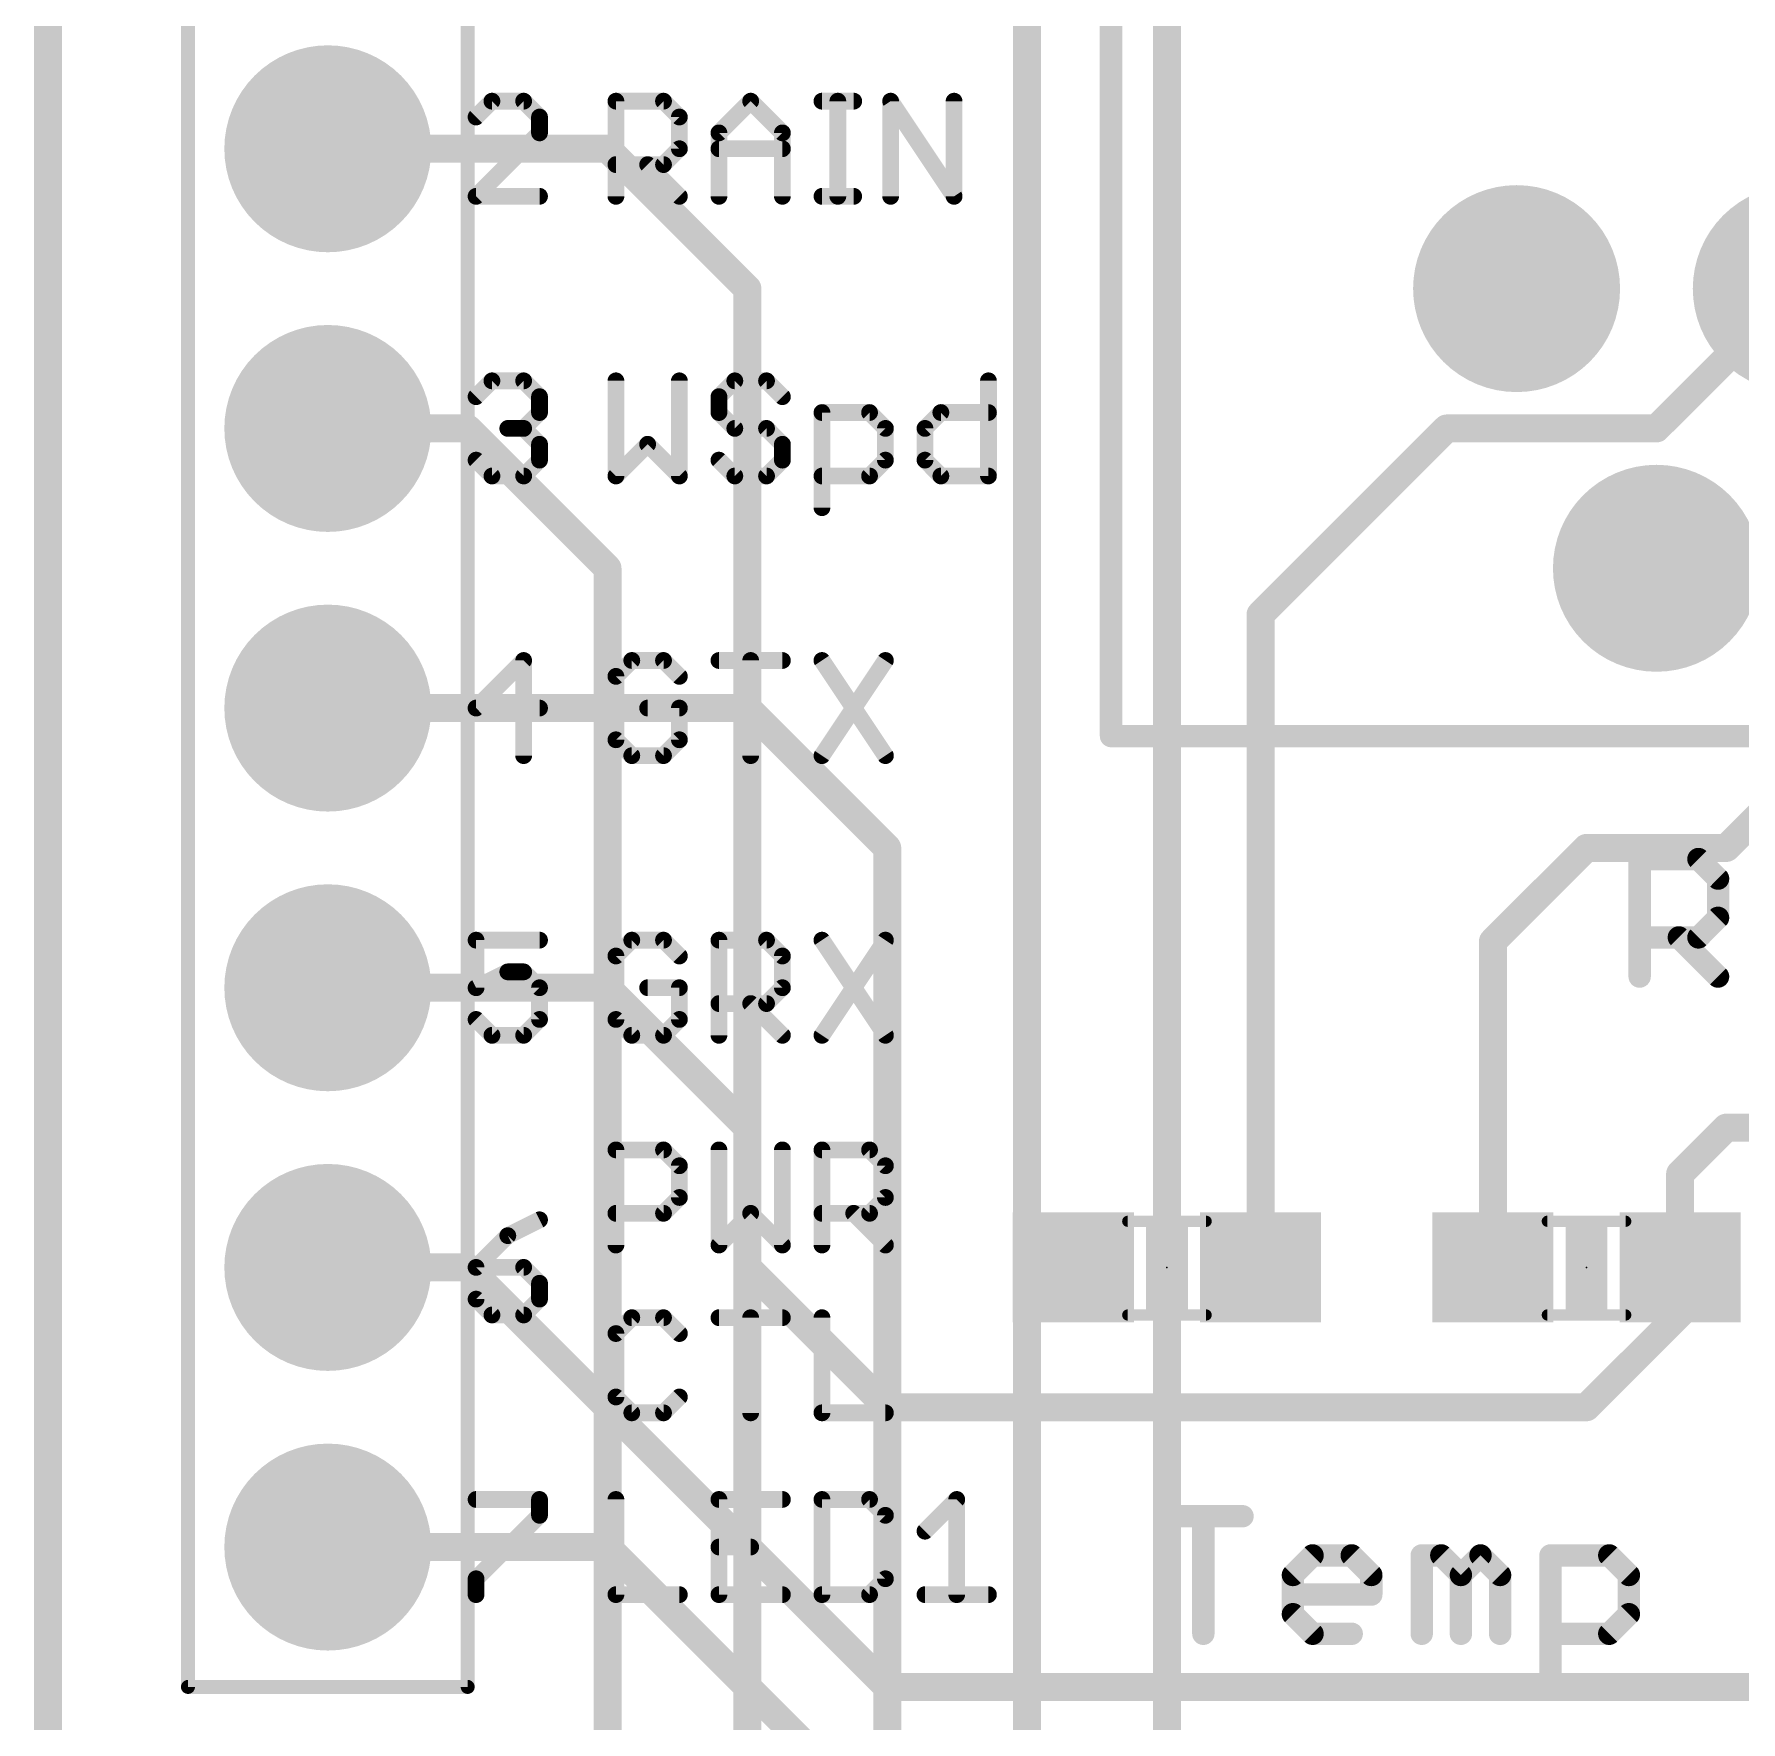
# Model space of a CAD drawing. Extents: x -29 to 78, y -28 to 63.
# Drawn here: x -0.13 to 15.37, y 35.24 to 50.57 of the extents above; entities that cross this region are included whole.
import ezdxf

# ---------------------------------------------------------------- set-up
doc = ezdxf.new("R2010")
doc.units = 0
for name, color, linetype in [('1', 12, 'CONTINUOUS'), ('16', 132, 'CONTINUOUS'), ('17', 110, 'CONTINUOUS'), ('20', 53, 'CONTINUOUS'), ('21', 41, 'CONTINUOUS'), ('23', 53, 'CONTINUOUS'), ('51', 53, 'CONTINUOUS')]:
    doc.layers.add(name, color=color, linetype=linetype)

# ---------------------------------------------------------------- blocks, each defined once
blk = doc.blocks.new('ROUNDP')
at = {"const_width": 0.5}
blk.add_lwpolyline([(0, -0.25, 1), (0, 0.25, 1), (0, -0.25)], format="xyb", dxfattribs=at)
blk = doc.blocks.new('RECT')
blk.add_solid([(-0.5, -0.5), (0.5, -0.5), (-0.5, 0.5), (0.5, 0.5)])

msp = doc.modelspace()

# ---------------------------------------------------------------- linework, layer by layer
at = {"layer": '1', "const_width": 0.254}
for points in [[(0, 0), (0, 59.69)], [(2.54, 49.53), (5.08, 49.53)], [(5.08, 49.53), (6.35, 48.26)], [(6.35, 48.26), (6.35, 39.37)], [(15.875, 48.26), (14.605, 46.99)], [(2.54, 46.99), (3.81, 46.99)], [(3.81, 46.99), (5.08, 45.72)], [(11.01, 45.3), (12.7, 46.99)], [(14.605, 46.99), (12.7, 46.99)], [(5.08, 45.72), (5.08, 38.1)], [(11.01, 39.37), (11.01, 45.3)], [(17.145, 45.085), (15.24, 43.18)], [(13.12, 42.33), (13.97, 43.18)], [(15.24, 43.18), (13.97, 43.18)], [(13.12, 39.37), (13.12, 42.33)], [(14.82, 40.22), (15.24, 40.64)], [(18.542, 40.64), (15.24, 40.64)], [(14.82, 39.37), (14.82, 40.22)], [(6.35, 39.37), (7.62, 38.1)], [(14.82, 39.37), (14.82, 38.95)], [(14.82, 38.95), (13.97, 38.1)], [(5.08, 38.1), (7.62, 35.56)], [(13.97, 38.1), (7.62, 38.1)], [(5.08, 36.83), (2.54, 36.83)], [(5.08, 36.83), (7.62, 34.29)], [(7.62, 35.56), (32.385, 35.56)]]:
    msp.add_lwpolyline(points, dxfattribs=at)
at = {"layer": '1', "const_width": 0.127}
for points in [[(2.54, 49.5935, 1), (2.54, 49.4665)], [(5.1249, 49.5749, 1), (5.0351, 49.4851)], [(5.08, 49.4665, 1), (5.08, 49.5935)], [(6.4135, 48.26, 1), (6.2865, 48.26)], [(6.3051, 48.2151, 1), (6.3949, 48.3049)], [(2.54, 47.0535, 1), (2.54, 46.9265)], [(3.8549, 47.0349, 1), (3.7651, 46.9451)], [(3.81, 46.9265, 1), (3.81, 47.0535)], [(12.7, 47.0535, 1), (12.7, 46.9265)], [(12.7449, 46.9451, 1), (12.6551, 47.0349)], [(14.605, 46.9265, 1), (14.605, 47.0535)], [(14.5601, 47.0349, 1), (14.6499, 46.9451)], [(5.1435, 45.72, 1), (5.0165, 45.72)], [(5.0351, 45.6751, 1), (5.1249, 45.7649)], [(11.0735, 45.3, 1), (10.9465, 45.3)], [(10.9651, 45.3449, 1), (11.0549, 45.2551)], [(13.97, 43.2435, 1), (13.97, 43.1165)], [(14.0149, 43.1351, 1), (13.9251, 43.2249)], [(15.1951, 43.2249, 1), (15.2849, 43.1351)], [(15.24, 43.1165, 1), (15.24, 43.2435)], [(13.1835, 42.33, 1), (13.0565, 42.33)], [(13.0751, 42.3749, 1), (13.1649, 42.2851)], [(15.24, 40.7035, 1), (15.24, 40.5765)], [(15.2849, 40.5951, 1), (15.1951, 40.6849)], [(14.8835, 40.22, 1), (14.7565, 40.22)], [(14.7751, 40.2649, 1), (14.8649, 40.1751)], [(6.3949, 39.4149, 1), (6.3051, 39.3251)], [(6.2865, 39.37, 1), (6.4135, 39.37)], [(10.9465, 39.37, 1), (11.0735, 39.37)], [(13.0565, 39.37, 1), (13.1835, 39.37)], [(14.8835, 39.37, 1), (14.7565, 39.37)], [(14.7565, 39.37, 1), (14.8835, 39.37)], [(14.8649, 38.9051, 1), (14.7751, 38.9949)], [(14.7565, 38.95, 1), (14.8835, 38.95)], [(5.1249, 38.1449, 1), (5.0351, 38.0551)], [(5.0165, 38.1, 1), (5.1435, 38.1)], [(7.62, 38.1635, 1), (7.62, 38.0365)], [(7.5751, 38.0551, 1), (7.6649, 38.1449)], [(13.9251, 38.1449, 1), (14.0149, 38.0551)], [(13.97, 38.0365, 1), (13.97, 38.1635)], [(2.54, 36.8935, 1), (2.54, 36.7665)], [(5.1249, 36.8749, 1), (5.0351, 36.7851)], [(5.08, 36.7665, 1), (5.08, 36.8935)], [(7.62, 35.6235, 1), (7.62, 35.4965)], [(7.5751, 35.5151, 1), (7.6649, 35.6049)]]:
    msp.add_lwpolyline(points, format="xyb", dxfattribs=at)
at = {"layer": '16', "const_width": 0.254}
for points in [[(0, 0), (0, 59.69)], [(10.16, 52.07), (10.16, 6.35)], [(8.89, 50.8), (8.89, 8.89)], [(2.54, 44.45), (6.35, 44.45)], [(6.35, 44.45), (7.62, 43.18)], [(7.62, 43.18), (7.62, 12.7)], [(2.54, 41.91), (5.08, 41.91)], [(5.08, 41.91), (6.35, 40.64)], [(6.35, 40.64), (6.35, 13.97)], [(2.54, 39.37), (3.81, 39.37)], [(3.81, 39.37), (5.08, 38.1)], [(5.08, 38.1), (5.08, 6.35)]]:
    msp.add_lwpolyline(points, dxfattribs=at)
at = {"layer": '16', "const_width": 0.127}
for points in [[(2.54, 44.5135, 1), (2.54, 44.3865)], [(6.3949, 44.4949, 1), (6.3051, 44.4051)], [(6.35, 44.3865, 1), (6.35, 44.5135)], [(7.6835, 43.18, 1), (7.5565, 43.18)], [(7.5751, 43.1351, 1), (7.6649, 43.2249)], [(2.54, 41.9735, 1), (2.54, 41.8465)], [(5.1249, 41.9549, 1), (5.0351, 41.8651)], [(5.08, 41.8465, 1), (5.08, 41.9735)], [(6.4135, 40.64, 1), (6.2865, 40.64)], [(6.3051, 40.5951, 1), (6.3949, 40.6849)], [(2.54, 39.4335, 1), (2.54, 39.3065)], [(3.8549, 39.4149, 1), (3.7651, 39.3251)], [(3.81, 39.3065, 1), (3.81, 39.4335)], [(5.1435, 38.1, 1), (5.0165, 38.1)], [(5.0351, 38.0551, 1), (5.1249, 38.1449)]]:
    msp.add_lwpolyline(points, format="xyb", dxfattribs=at)
at = {"layer": '20', "const_width": 0.2032}
msp.add_lwpolyline([(0, 57.15), (0, 2.54)], dxfattribs=at)
at = {"layer": '21'}
for points, const_width in [([(9.652, 59.817), (9.652, 44.196)], 0.2032), ([(4.0303, 49.9625), (3.8862, 49.8185)], 0.1524), ([(4.3184, 49.9625), (4.0303, 49.9625)], 0.1524), ([(4.4624, 49.8185), (4.3184, 49.9625)], 0.1524), ([(5.1562, 49.0982), (5.1562, 49.9625)], 0.1524), ([(5.1562, 49.9625), (5.5884, 49.9625)], 0.1524), ([(5.5884, 49.9625), (5.7324, 49.8185)], 0.1524), ([(6.0917, 49.6744), (6.3798, 49.9625)], 0.1524), ([(6.3798, 49.9625), (6.6679, 49.6744)], 0.1524), ([(7.0272, 49.9625), (7.3154, 49.9625)], 0.1524), ([(7.1713, 49.0982), (7.1713, 49.9625)], 0.1524), ([(7.6509, 49.0982), (7.6509, 49.9625)], 0.1524), ([(7.6509, 49.9625), (8.2271, 49.0982)], 0.1524), ([(8.2271, 49.0982), (8.2271, 49.9625)], 0.1524), ([(4.4624, 49.6744), (4.4624, 49.8185)], 0.1524), ([(5.7324, 49.8185), (5.7324, 49.5304)], 0.1524), ([(3.8862, 49.0982), (4.4624, 49.6744)], 0.1524), ([(5.7324, 49.5304), (5.5884, 49.3863)], 0.1524), ([(6.0917, 49.0982), (6.0917, 49.6744)], 0.1524), ([(6.0917, 49.5304), (6.6679, 49.5304)], 0.1524), ([(6.6679, 49.6744), (6.6679, 49.0982)], 0.1524), ([(5.5884, 49.3863), (5.1562, 49.3863)], 0.1524), ([(5.4443, 49.3863), (5.7324, 49.0982)], 0.1524), ([(4.4624, 49.0982), (3.8862, 49.0982)], 0.1524), ([(7.0272, 49.0982), (7.3154, 49.0982)], 0.1524), ([(3.8862, 47.2785), (4.0303, 47.4225)], 0.1524), ([(4.0303, 47.4225), (4.3184, 47.4225)], 0.1524), ([(4.3184, 47.4225), (4.4624, 47.2785)], 0.1524), ([(5.1562, 47.4225), (5.1562, 46.5582)], 0.1524), ([(5.7324, 46.5582), (5.7324, 47.4225)], 0.1524), ([(6.2358, 47.4225), (6.0917, 47.2785)], 0.1524), ([(6.5239, 47.4225), (6.2358, 47.4225)], 0.1524), ([(6.6679, 47.2785), (6.5239, 47.4225)], 0.1524), ([(8.539, 47.4225), (8.539, 46.5582)], 0.1524), ([(4.4624, 47.2785), (4.4624, 47.1344)], 0.1524), ([(6.0917, 47.2785), (6.0917, 47.1344)], 0.1524), ([(4.4624, 47.1344), (4.3184, 46.9904)], 0.1524), ([(6.0917, 47.1344), (6.2358, 46.9904)], 0.1524), ([(7.0272, 46.2701), (7.0272, 47.1344)], 0.1524), ([(7.0272, 47.1344), (7.4594, 47.1344)], 0.1524), ([(7.4594, 47.1344), (7.6035, 46.9904)], 0.1524), ([(7.9628, 46.9904), (8.1068, 47.1344)], 0.1524), ([(8.1068, 47.1344), (8.539, 47.1344)], 0.1524), ([(4.3184, 46.9904), (4.1743, 46.9904)], 0.1524), ([(4.3184, 46.9904), (4.4624, 46.8463)], 0.1524), ([(6.2358, 46.9904), (6.5239, 46.9904)], 0.1524), ([(6.5239, 46.9904), (6.6679, 46.8463)], 0.1524), ([(7.6035, 46.9904), (7.6035, 46.7023)], 0.1524), ([(7.9628, 46.7023), (7.9628, 46.9904)], 0.1524), ([(4.4624, 46.8463), (4.4624, 46.7023)], 0.1524), ([(5.1562, 46.5582), (5.4443, 46.8463)], 0.1524), ([(5.4443, 46.8463), (5.7324, 46.5582)], 0.1524), ([(6.6679, 46.8463), (6.6679, 46.7023)], 0.1524), ([(4.0303, 46.5582), (3.8862, 46.7023)], 0.1524), ([(4.4624, 46.7023), (4.3184, 46.5582)], 0.1524), ([(6.2358, 46.5582), (6.0917, 46.7023)], 0.1524), ([(6.6679, 46.7023), (6.5239, 46.5582)], 0.1524), ([(7.6035, 46.7023), (7.4594, 46.5582)], 0.1524), ([(8.1068, 46.5582), (7.9628, 46.7023)], 0.1524), ([(4.3184, 46.5582), (4.0303, 46.5582)], 0.1524), ([(6.5239, 46.5582), (6.2358, 46.5582)], 0.1524), ([(7.4594, 46.5582), (7.0272, 46.5582)], 0.1524), ([(8.539, 46.5582), (8.1068, 46.5582)], 0.1524), ([(4.3184, 44.8825), (3.8862, 44.4504)], 0.1524), ([(4.3184, 44.0182), (4.3184, 44.8825)], 0.1524), ([(5.3003, 44.8825), (5.1562, 44.7385)], 0.1524), ([(5.5884, 44.8825), (5.3003, 44.8825)], 0.1524), ([(5.7324, 44.7385), (5.5884, 44.8825)], 0.1524), ([(6.0917, 44.8825), (6.6679, 44.8825)], 0.1524), ([(6.3798, 44.0182), (6.3798, 44.8825)], 0.1524), ([(7.0272, 44.8825), (7.6035, 44.0182)], 0.1524), ([(7.6035, 44.8825), (7.0272, 44.0182)], 0.1524), ([(5.1562, 44.7385), (5.1562, 44.1623)], 0.1524), ([(3.8862, 44.4504), (4.4624, 44.4504)], 0.1524), ([(5.7324, 44.4504), (5.4443, 44.4504)], 0.1524), ([(5.7324, 44.1623), (5.7324, 44.4504)], 0.1524), ([(5.1562, 44.1623), (5.3003, 44.0182)], 0.1524), ([(5.5884, 44.0182), (5.7324, 44.1623)], 0.1524), ([(9.652, 44.196), (23.368, 44.196)], 0.2032), ([(5.3003, 44.0182), (5.5884, 44.0182)], 0.1524), ([(14.4526, 42.0116), (14.4526, 43.0793)], 0.2032), ([(14.4526, 43.0793), (14.9865, 43.0793)], 0.2032), ([(14.9865, 43.0793), (15.1644, 42.9014)], 0.2032), ([(15.1644, 42.9014), (15.1644, 42.5455)], 0.2032), ([(15.1644, 42.5455), (14.9865, 42.3675)], 0.2032), ([(14.9865, 42.3675), (14.4526, 42.3675)], 0.2032), ([(14.8085, 42.3675), (15.1644, 42.0116)], 0.2032), ([(4.4624, 42.3425), (3.8862, 42.3425)], 0.1524), ([(3.8862, 42.3425), (3.8862, 41.9104)], 0.1524), ([(5.3003, 42.3425), (5.1562, 42.1985)], 0.1524), ([(5.5884, 42.3425), (5.3003, 42.3425)], 0.1524), ([(5.7324, 42.1985), (5.5884, 42.3425)], 0.1524), ([(6.0917, 41.4782), (6.0917, 42.3425)], 0.1524), ([(6.0917, 42.3425), (6.5239, 42.3425)], 0.1524), ([(6.5239, 42.3425), (6.6679, 42.1985)], 0.1524), ([(7.0272, 42.3425), (7.6035, 41.4782)], 0.1524), ([(7.6035, 42.3425), (7.0272, 41.4782)], 0.1524), ([(5.1562, 42.1985), (5.1562, 41.6223)], 0.1524), ([(6.6679, 42.1985), (6.6679, 41.9104)], 0.1524), ([(3.8862, 41.9104), (4.1743, 42.0544)], 0.1524), ([(4.1743, 42.0544), (4.3184, 42.0544)], 0.1524), ([(4.3184, 42.0544), (4.4624, 41.9104)], 0.1524), ([(4.4624, 41.9104), (4.4624, 41.6223)], 0.1524), ([(5.7324, 41.9104), (5.4443, 41.9104)], 0.1524), ([(5.7324, 41.6223), (5.7324, 41.9104)], 0.1524), ([(6.6679, 41.9104), (6.5239, 41.7663)], 0.1524), ([(4.0303, 41.4782), (3.8862, 41.6223)], 0.1524), ([(4.4624, 41.6223), (4.3184, 41.4782)], 0.1524), ([(5.1562, 41.6223), (5.3003, 41.4782)], 0.1524), ([(5.5884, 41.4782), (5.7324, 41.6223)], 0.1524), ([(6.5239, 41.7663), (6.0917, 41.7663)], 0.1524), ([(6.3798, 41.7663), (6.6679, 41.4782)], 0.1524), ([(4.3184, 41.4782), (4.0303, 41.4782)], 0.1524), ([(5.3003, 41.4782), (5.5884, 41.4782)], 0.1524), ([(5.1562, 39.5732), (5.1562, 40.4375)], 0.1524), ([(5.1562, 40.4375), (5.5884, 40.4375)], 0.1524), ([(5.5884, 40.4375), (5.7324, 40.2935)], 0.1524), ([(6.0917, 40.4375), (6.0917, 39.5732)], 0.1524), ([(6.6679, 39.5732), (6.6679, 40.4375)], 0.1524), ([(7.0272, 39.5732), (7.0272, 40.4375)], 0.1524), ([(7.0272, 40.4375), (7.4594, 40.4375)], 0.1524), ([(7.4594, 40.4375), (7.6035, 40.2935)], 0.1524), ([(5.7324, 40.2935), (5.7324, 40.0054)], 0.1524), ([(7.6035, 40.2935), (7.6035, 40.0054)], 0.1524), ([(5.7324, 40.0054), (5.5884, 39.8613)], 0.1524), ([(7.6035, 40.0054), (7.4594, 39.8613)], 0.1524), ([(4.4624, 39.8025), (4.1743, 39.6585)], 0.1524), ([(5.5884, 39.8613), (5.1562, 39.8613)], 0.1524), ([(6.0917, 39.5732), (6.3798, 39.8613)], 0.1524), ([(6.3798, 39.8613), (6.6679, 39.5732)], 0.1524), ([(7.4594, 39.8613), (7.0272, 39.8613)], 0.1524), ([(7.3154, 39.8613), (7.6035, 39.5732)], 0.1524), ([(4.1743, 39.6585), (3.8862, 39.3704)], 0.1524), ([(3.8862, 39.3704), (3.8862, 39.0823)], 0.1524), ([(4.3184, 39.3704), (3.8862, 39.3704)], 0.1524), ([(4.4624, 39.2263), (4.3184, 39.3704)], 0.1524), ([(4.4624, 39.0823), (4.4624, 39.2263)], 0.1524), ([(3.8862, 39.0823), (4.0303, 38.9382)], 0.1524), ([(4.3184, 38.9382), (4.4624, 39.0823)], 0.1524), ([(4.0303, 38.9382), (4.3184, 38.9382)], 0.1524), ([(5.3003, 38.9135), (5.1562, 38.7695)], 0.1524), ([(5.5884, 38.9135), (5.3003, 38.9135)], 0.1524), ([(5.7324, 38.7695), (5.5884, 38.9135)], 0.1524), ([(6.0917, 38.9135), (6.6679, 38.9135)], 0.1524), ([(6.3798, 38.0492), (6.3798, 38.9135)], 0.1524), ([(7.0272, 38.9135), (7.0272, 38.0492)], 0.1524), ([(5.1562, 38.7695), (5.1562, 38.1933)], 0.1524), ([(5.1562, 38.1933), (5.3003, 38.0492)], 0.1524), ([(5.5884, 38.0492), (5.7324, 38.1933)], 0.1524), ([(5.3003, 38.0492), (5.5884, 38.0492)], 0.1524), ([(7.0272, 38.0492), (7.6035, 38.0492)], 0.1524), ([(3.8862, 37.2625), (4.4624, 37.2625)], 0.1524), ([(4.4624, 37.2625), (4.4624, 37.1185)], 0.1524), ([(5.1562, 37.2625), (5.1562, 36.3982)], 0.1524), ([(6.6679, 37.2625), (6.0917, 37.2625)], 0.1524), ([(6.0917, 37.2625), (6.0917, 36.3982)], 0.1524), ([(7.0272, 37.2625), (7.0272, 36.3982)], 0.1524), ([(7.4594, 37.2625), (7.0272, 37.2625)], 0.1524), ([(7.6035, 37.1185), (7.4594, 37.2625)], 0.1524), ([(7.9628, 36.9744), (8.2509, 37.2625)], 0.1524), ([(8.2509, 37.2625), (8.2509, 36.3982)], 0.1524), ([(10.1346, 37.1103), (10.8464, 37.1103)], 0.2032), ([(10.4905, 36.0426), (10.4905, 37.1103)], 0.2032), ([(4.4624, 37.1185), (3.8862, 36.5423)], 0.1524), ([(7.6035, 36.5423), (7.6035, 37.1185)], 0.1524), ([(6.0917, 36.8304), (6.3798, 36.8304)], 0.1524), ([(11.304, 36.5765), (11.4819, 36.7544)], 0.2032), ([(11.4819, 36.7544), (11.8379, 36.7544)], 0.2032), ([(11.8379, 36.7544), (12.0158, 36.5765)], 0.2032), ([(12.4734, 36.0426), (12.4734, 36.7544)], 0.2032), ([(12.4734, 36.7544), (12.6513, 36.7544)], 0.2032), ([(12.6513, 36.7544), (12.8293, 36.5765)], 0.2032), ([(12.8293, 36.5765), (13.0073, 36.7544)], 0.2032), ([(13.0073, 36.7544), (13.1852, 36.5765)], 0.2032), ([(13.6428, 35.6867), (13.6428, 36.7544)], 0.2032), ([(13.6428, 36.7544), (14.1766, 36.7544)], 0.2032), ([(14.1766, 36.7544), (14.3546, 36.5765)], 0.2032), ([(3.8862, 36.5423), (3.8862, 36.3982)], 0.1524), ([(7.4594, 36.3982), (7.6035, 36.5423)], 0.1524), ([(11.304, 36.2206), (11.304, 36.5765)], 0.2032), ([(12.0158, 36.5765), (12.0158, 36.3985)], 0.2032), ([(12.8293, 36.5765), (12.8293, 36.0426)], 0.2032), ([(13.1852, 36.5765), (13.1852, 36.0426)], 0.2032), ([(14.3546, 36.5765), (14.3546, 36.2206)], 0.2032), ([(5.1562, 36.3982), (5.7324, 36.3982)], 0.1524), ([(6.0917, 36.3982), (6.6679, 36.3982)], 0.1524), ([(7.0272, 36.3982), (7.4594, 36.3982)], 0.1524), ([(7.9628, 36.3982), (8.539, 36.3982)], 0.1524), ([(12.0158, 36.3985), (11.304, 36.3985)], 0.2032), ([(11.4819, 36.0426), (11.304, 36.2206)], 0.2032), ([(14.3546, 36.2206), (14.1766, 36.0426)], 0.2032), ([(11.8379, 36.0426), (11.4819, 36.0426)], 0.2032), ([(14.1766, 36.0426), (13.6428, 36.0426)], 0.2032)]:
    msp.add_lwpolyline(points, dxfattribs=dict(at, const_width=const_width))
for points, const_width in [([(4.0303, 50.0006, 1), (4.0303, 49.9244)], 0.0762), ([(4.0572, 49.9356, 1), (4.0033, 49.9895)], 0.0762), ([(4.3453, 49.9895, 1), (4.2914, 49.9356)], 0.0762), ([(4.3184, 49.9244, 1), (4.3184, 50.0006)], 0.0762), ([(5.1943, 49.9625, 1), (5.1181, 49.9625)], 0.0762), ([(5.1562, 50.0006, 1), (5.1562, 49.9244)], 0.0762), ([(5.6153, 49.9895, 1), (5.5614, 49.9356)], 0.0762), ([(5.5884, 49.9244, 1), (5.5884, 50.0006)], 0.0762), ([(6.4068, 49.9895, 1), (6.3529, 49.9356)], 0.0762), ([(6.4068, 49.9356, 1), (6.3529, 49.9895)], 0.0762), ([(7.0272, 50.0006, 1), (7.0272, 49.9244)], 0.0762), ([(7.2094, 49.9625, 1), (7.1332, 49.9625)], 0.0762), ([(7.3154, 49.9244, 1), (7.3154, 50.0006)], 0.0762), ([(7.6826, 49.9837, 1), (7.6192, 49.9414)], 0.0762), ([(7.689, 49.9625, 1), (7.6128, 49.9625)], 0.0762), ([(8.2652, 49.9625, 1), (8.189, 49.9625)], 0.0762), ([(3.8593, 49.8454, 1), (3.9131, 49.7915)], 0.0762), ([(4.5005, 49.8185, 1), (4.4243, 49.8185)], 0.0762), ([(4.4355, 49.7915, 1), (4.4894, 49.8454)], 0.0762), ([(5.7705, 49.8185, 1), (5.6943, 49.8185)], 0.0762), ([(5.7055, 49.7915, 1), (5.7594, 49.8454)], 0.0762), ([(4.4243, 49.6744, 1), (4.5005, 49.6744)], 0.0762), ([(4.4894, 49.6475, 1), (4.4355, 49.7014)], 0.0762), ([(5.7594, 49.5034, 1), (5.7055, 49.5573)], 0.0762), ([(6.1298, 49.6744, 1), (6.0536, 49.6744)], 0.0762), ([(6.0648, 49.7014, 1), (6.1187, 49.6475)], 0.0762), ([(6.0917, 49.5685, 1), (6.0917, 49.4923)], 0.0762), ([(6.706, 49.6744, 1), (6.6298, 49.6744)], 0.0762), ([(6.641, 49.6475, 1), (6.6949, 49.7014)], 0.0762), ([(6.6679, 49.4923, 1), (6.6679, 49.5685)], 0.0762), ([(5.1562, 49.4244, 1), (5.1562, 49.3482)], 0.0762), ([(5.4713, 49.4133, 1), (5.4174, 49.3594)], 0.0762), ([(5.5614, 49.4133, 1), (5.6153, 49.3594)], 0.0762), ([(5.5884, 49.3482, 1), (5.5884, 49.4244)], 0.0762), ([(5.6943, 49.5304, 1), (5.7705, 49.5304)], 0.0762), ([(3.8862, 49.1363, 1), (3.8862, 49.0601)], 0.0762), ([(3.8593, 49.1251, 1), (3.9131, 49.0713)], 0.0762), ([(4.4624, 49.0601, 1), (4.4624, 49.1363)], 0.0762), ([(5.1181, 49.0982, 1), (5.1943, 49.0982)], 0.0762), ([(5.7055, 49.0713, 1), (5.7594, 49.1251)], 0.0762), ([(6.0536, 49.0982, 1), (6.1298, 49.0982)], 0.0762), ([(6.6298, 49.0982, 1), (6.706, 49.0982)], 0.0762), ([(7.0272, 49.1363, 1), (7.0272, 49.0601)], 0.0762), ([(7.1332, 49.0982, 1), (7.2094, 49.0982)], 0.0762), ([(7.3154, 49.0601, 1), (7.3154, 49.1363)], 0.0762), ([(7.6128, 49.0982, 1), (7.689, 49.0982)], 0.0762), ([(8.189, 49.0982, 1), (8.2652, 49.0982)], 0.0762), ([(8.1954, 49.0771, 1), (8.2588, 49.1193)], 0.0762), ([(4.0303, 47.4606, 1), (4.0303, 47.3844)], 0.0762), ([(4.0572, 47.3956, 1), (4.0033, 47.4495)], 0.0762), ([(4.3453, 47.4495, 1), (4.2914, 47.3956)], 0.0762), ([(4.3184, 47.3844, 1), (4.3184, 47.4606)], 0.0762), ([(5.1943, 47.4225, 1), (5.1181, 47.4225)], 0.0762), ([(5.7705, 47.4225, 1), (5.6943, 47.4225)], 0.0762), ([(6.2358, 47.4606, 1), (6.2358, 47.3844)], 0.0762), ([(6.2627, 47.3956, 1), (6.2088, 47.4495)], 0.0762), ([(6.5508, 47.4495, 1), (6.4969, 47.3956)], 0.0762), ([(6.5239, 47.3844, 1), (6.5239, 47.4606)], 0.0762), ([(8.5771, 47.4225, 1), (8.5009, 47.4225)], 0.0762), ([(3.8593, 47.3054, 1), (3.9131, 47.2515)], 0.0762), ([(4.5005, 47.2785, 1), (4.4243, 47.2785)], 0.0762), ([(4.4355, 47.2515, 1), (4.4894, 47.3054)], 0.0762), ([(6.1298, 47.2785, 1), (6.0536, 47.2785)], 0.0762), ([(6.0648, 47.3054, 1), (6.1187, 47.2515)], 0.0762), ([(6.641, 47.2515, 1), (6.6949, 47.3054)], 0.0762), ([(4.4243, 47.1344, 1), (4.5005, 47.1344)], 0.0762), ([(4.4894, 47.1075, 1), (4.4355, 47.1614)], 0.0762), ([(6.1187, 47.1614, 1), (6.0648, 47.1075)], 0.0762), ([(6.0536, 47.1344, 1), (6.1298, 47.1344)], 0.0762), ([(7.0653, 47.1344, 1), (6.9891, 47.1344)], 0.0762), ([(7.0272, 47.1725, 1), (7.0272, 47.0963)], 0.0762), ([(7.4863, 47.1614, 1), (7.4325, 47.1075)], 0.0762), ([(7.4594, 47.0963, 1), (7.4594, 47.1725)], 0.0762), ([(8.1068, 47.1725, 1), (8.1068, 47.0963)], 0.0762), ([(8.1338, 47.1075, 1), (8.0799, 47.1614)], 0.0762), ([(8.539, 47.0963, 1), (8.539, 47.1725)], 0.0762), ([(4.1743, 47.0285, 1), (4.1743, 46.9523)], 0.0762), ([(4.3453, 47.0173, 1), (4.2914, 46.9634)], 0.0762), ([(4.2914, 47.0173, 1), (4.3453, 46.9634)], 0.0762), ([(4.3184, 46.9523, 1), (4.3184, 47.0285)], 0.0762), ([(6.2358, 47.0285, 1), (6.2358, 46.9523)], 0.0762), ([(6.2088, 46.9634, 1), (6.2627, 47.0173)], 0.0762), ([(6.5508, 47.0173, 1), (6.4969, 46.9634)], 0.0762), ([(6.5239, 46.9523, 1), (6.5239, 47.0285)], 0.0762), ([(7.6416, 46.9904, 1), (7.5654, 46.9904)], 0.0762), ([(7.5765, 46.9634, 1), (7.6304, 47.0173)], 0.0762), ([(7.9358, 47.0173, 1), (7.9897, 46.9634)], 0.0762), ([(8.0009, 46.9904, 1), (7.9247, 46.9904)], 0.0762), ([(4.5005, 46.8463, 1), (4.4243, 46.8463)], 0.0762), ([(4.4355, 46.8194, 1), (4.4894, 46.8733)], 0.0762), ([(5.4713, 46.8733, 1), (5.4174, 46.8194)], 0.0762), ([(5.4713, 46.8194, 1), (5.4174, 46.8733)], 0.0762), ([(6.706, 46.8463, 1), (6.6298, 46.8463)], 0.0762), ([(6.641, 46.8194, 1), (6.6949, 46.8733)], 0.0762), ([(3.9131, 46.7292, 1), (3.8593, 46.6753)], 0.0762), ([(4.4243, 46.7023, 1), (4.5005, 46.7023)], 0.0762), ([(4.4894, 46.6753, 1), (4.4355, 46.7292)], 0.0762), ([(6.1187, 46.7292, 1), (6.0648, 46.6753)], 0.0762), ([(6.6298, 46.7023, 1), (6.706, 46.7023)], 0.0762), ([(6.6949, 46.6753, 1), (6.641, 46.7292)], 0.0762), ([(7.5654, 46.7023, 1), (7.6416, 46.7023)], 0.0762), ([(7.6304, 46.6753, 1), (7.5765, 46.7292)], 0.0762), ([(7.9897, 46.7292, 1), (7.9358, 46.6753)], 0.0762), ([(7.9247, 46.7023, 1), (8.0009, 46.7023)], 0.0762), ([(4.0303, 46.5963, 1), (4.0303, 46.5201)], 0.0762), ([(4.0033, 46.5313, 1), (4.0572, 46.5851)], 0.0762), ([(4.2914, 46.5851, 1), (4.3453, 46.5313)], 0.0762), ([(4.3184, 46.5201, 1), (4.3184, 46.5963)], 0.0762), ([(5.1181, 46.5582, 1), (5.1943, 46.5582)], 0.0762), ([(5.1293, 46.5851, 1), (5.1831, 46.5313)], 0.0762), ([(5.6943, 46.5582, 1), (5.7705, 46.5582)], 0.0762), ([(5.7055, 46.5313, 1), (5.7594, 46.5851)], 0.0762), ([(6.2358, 46.5963, 1), (6.2358, 46.5201)], 0.0762), ([(6.2088, 46.5313, 1), (6.2627, 46.5851)], 0.0762), ([(6.4969, 46.5851, 1), (6.5508, 46.5313)], 0.0762), ([(6.5239, 46.5201, 1), (6.5239, 46.5963)], 0.0762), ([(7.0272, 46.5963, 1), (7.0272, 46.5201)], 0.0762), ([(7.4325, 46.5851, 1), (7.4863, 46.5313)], 0.0762), ([(7.4594, 46.5201, 1), (7.4594, 46.5963)], 0.0762), ([(8.1068, 46.5963, 1), (8.1068, 46.5201)], 0.0762), ([(8.0799, 46.5313, 1), (8.1338, 46.5851)], 0.0762), ([(8.5009, 46.5582, 1), (8.5771, 46.5582)], 0.0762), ([(8.539, 46.5201, 1), (8.539, 46.5963)], 0.0762), ([(6.9891, 46.2701, 1), (7.0653, 46.2701)], 0.0762), ([(4.3565, 44.8825, 1), (4.2803, 44.8825)], 0.0762), ([(4.3453, 44.8556, 1), (4.2914, 44.9095)], 0.0762), ([(5.3003, 44.9206, 1), (5.3003, 44.8444)], 0.0762), ([(5.3272, 44.8556, 1), (5.2733, 44.9095)], 0.0762), ([(5.6153, 44.9095, 1), (5.5614, 44.8556)], 0.0762), ([(5.5884, 44.8444, 1), (5.5884, 44.9206)], 0.0762), ([(6.0917, 44.9206, 1), (6.0917, 44.8444)], 0.0762), ([(6.4179, 44.8825, 1), (6.3417, 44.8825)], 0.0762), ([(6.6679, 44.8444, 1), (6.6679, 44.9206)], 0.0762), ([(7.0589, 44.9037, 1), (6.9955, 44.8614)], 0.0762), ([(7.6352, 44.8614, 1), (7.5718, 44.9037)], 0.0762), ([(5.1943, 44.7385, 1), (5.1181, 44.7385)], 0.0762), ([(5.1293, 44.7654, 1), (5.1831, 44.7115)], 0.0762), ([(5.7055, 44.7115, 1), (5.7594, 44.7654)], 0.0762), ([(3.8862, 44.4885, 1), (3.8862, 44.4123)], 0.0762), ([(3.8593, 44.4773, 1), (3.9131, 44.4234)], 0.0762), ([(4.4624, 44.4123, 1), (4.4624, 44.4885)], 0.0762), ([(5.4443, 44.4885, 1), (5.4443, 44.4123)], 0.0762), ([(5.7705, 44.4504, 1), (5.6943, 44.4504)], 0.0762), ([(5.7324, 44.4123, 1), (5.7324, 44.4885)], 0.0762), ([(5.1831, 44.1892, 1), (5.1293, 44.1353)], 0.0762), ([(5.1181, 44.1623, 1), (5.1943, 44.1623)], 0.0762), ([(5.6943, 44.1623, 1), (5.7705, 44.1623)], 0.0762), ([(5.7594, 44.1353, 1), (5.7055, 44.1892)], 0.0762), ([(9.652, 44.2468, 1), (9.652, 44.1452)], 0.1016), ([(9.6012, 44.196, 1), (9.7028, 44.196)], 0.1016), ([(4.2803, 44.0182, 1), (4.3565, 44.0182)], 0.0762), ([(5.3003, 44.0563, 1), (5.3003, 43.9801)], 0.0762), ([(5.2733, 43.9913, 1), (5.3272, 44.0451)], 0.0762), ([(5.5614, 44.0451, 1), (5.6153, 43.9913)], 0.0762), ([(5.5884, 43.9801, 1), (5.5884, 44.0563)], 0.0762), ([(6.3417, 44.0182, 1), (6.4179, 44.0182)], 0.0762), ([(6.9955, 44.0393, 1), (7.0589, 43.9971)], 0.0762), ([(7.5718, 43.9971, 1), (7.6352, 44.0393)], 0.0762), ([(14.5034, 43.0793, 1), (14.4018, 43.0793)], 0.1016), ([(14.4526, 43.1301, 1), (14.4526, 43.0285)], 0.1016), ([(15.0224, 43.1152, 1), (14.9505, 43.0434)], 0.1016), ([(14.9865, 43.0285, 1), (14.9865, 43.1301)], 0.1016), ([(15.2152, 42.9014, 1), (15.1136, 42.9014)], 0.1016), ([(15.1285, 42.8654, 1), (15.2003, 42.9373)], 0.1016), ([(15.2003, 42.5095, 1), (15.1285, 42.5814)], 0.1016), ([(14.4526, 42.4183, 1), (14.4526, 42.3167)], 0.1016), ([(14.8444, 42.4034, 1), (14.7726, 42.3316)], 0.1016), ([(14.9865, 42.3167, 1), (14.9865, 42.4183)], 0.1016), ([(15.1136, 42.5455, 1), (15.2152, 42.5455)], 0.1016), ([(3.8862, 42.3806, 1), (3.8862, 42.3044)], 0.0762), ([(3.9243, 42.3425, 1), (3.8481, 42.3425)], 0.0762), ([(4.4624, 42.3044, 1), (4.4624, 42.3806)], 0.0762), ([(5.3003, 42.3806, 1), (5.3003, 42.3044)], 0.0762), ([(5.3272, 42.3156, 1), (5.2733, 42.3695)], 0.0762), ([(5.6153, 42.3695, 1), (5.5614, 42.3156)], 0.0762), ([(5.5884, 42.3044, 1), (5.5884, 42.3806)], 0.0762), ([(6.1298, 42.3425, 1), (6.0536, 42.3425)], 0.0762), ([(6.0917, 42.3806, 1), (6.0917, 42.3044)], 0.0762), ([(6.5508, 42.3695, 1), (6.4969, 42.3156)], 0.0762), ([(6.5239, 42.3044, 1), (6.5239, 42.3806)], 0.0762), ([(7.0589, 42.3637, 1), (6.9955, 42.3214)], 0.0762), ([(7.6352, 42.3214, 1), (7.5718, 42.3637)], 0.0762), ([(14.9505, 42.4034, 1), (15.0224, 42.3316)], 0.1016), ([(5.1943, 42.1985, 1), (5.1181, 42.1985)], 0.0762), ([(5.1293, 42.2254, 1), (5.1831, 42.1715)], 0.0762), ([(5.7055, 42.1715, 1), (5.7594, 42.2254)], 0.0762), ([(6.706, 42.1985, 1), (6.6298, 42.1985)], 0.0762), ([(6.641, 42.1715, 1), (6.6949, 42.2254)], 0.0762), ([(4.1743, 42.0925, 1), (4.1743, 42.0163)], 0.0762), ([(4.1914, 42.0203, 1), (4.1573, 42.0885)], 0.0762), ([(4.3453, 42.0814, 1), (4.2914, 42.0275)], 0.0762), ([(4.3184, 42.0163, 1), (4.3184, 42.0925)], 0.0762), ([(14.4018, 42.0116, 1), (14.5034, 42.0116)], 0.1016), ([(15.1285, 41.9757, 1), (15.2003, 42.0475)], 0.1016), ([(3.8692, 41.9444, 1), (3.9032, 41.8763)], 0.0762), ([(3.8481, 41.9104, 1), (3.9243, 41.9104)], 0.0762), ([(4.5005, 41.9104, 1), (4.4243, 41.9104)], 0.0762), ([(4.4355, 41.8834, 1), (4.4894, 41.9373)], 0.0762), ([(5.4443, 41.9485, 1), (5.4443, 41.8723)], 0.0762), ([(5.7705, 41.9104, 1), (5.6943, 41.9104)], 0.0762), ([(5.7324, 41.8723, 1), (5.7324, 41.9485)], 0.0762), ([(6.6298, 41.9104, 1), (6.706, 41.9104)], 0.0762), ([(6.6949, 41.8834, 1), (6.641, 41.9373)], 0.0762), ([(3.9131, 41.6492, 1), (3.8593, 41.5953)], 0.0762), ([(4.4894, 41.5953, 1), (4.4355, 41.6492)], 0.0762), ([(5.1831, 41.6492, 1), (5.1293, 41.5953)], 0.0762), ([(5.7594, 41.5953, 1), (5.7055, 41.6492)], 0.0762), ([(6.0917, 41.8044, 1), (6.0917, 41.7282)], 0.0762), ([(6.4068, 41.7933, 1), (6.3529, 41.7394)], 0.0762), ([(6.4969, 41.7933, 1), (6.5508, 41.7394)], 0.0762), ([(6.5239, 41.7282, 1), (6.5239, 41.8044)], 0.0762), ([(4.0303, 41.5163, 1), (4.0303, 41.4401)], 0.0762), ([(4.0033, 41.4513, 1), (4.0572, 41.5051)], 0.0762), ([(4.2914, 41.5051, 1), (4.3453, 41.4513)], 0.0762), ([(4.3184, 41.4401, 1), (4.3184, 41.5163)], 0.0762), ([(4.4243, 41.6223, 1), (4.5005, 41.6223)], 0.0762), ([(5.1181, 41.6223, 1), (5.1943, 41.6223)], 0.0762), ([(5.3003, 41.5163, 1), (5.3003, 41.4401)], 0.0762), ([(5.2733, 41.4513, 1), (5.3272, 41.5051)], 0.0762), ([(5.5614, 41.5051, 1), (5.6153, 41.4513)], 0.0762), ([(5.5884, 41.4401, 1), (5.5884, 41.5163)], 0.0762), ([(5.6943, 41.6223, 1), (5.7705, 41.6223)], 0.0762), ([(6.641, 41.4513, 1), (6.6949, 41.5051)], 0.0762), ([(6.9955, 41.4993, 1), (7.0589, 41.4571)], 0.0762), ([(7.5718, 41.4571, 1), (7.6352, 41.4993)], 0.0762), ([(6.0536, 41.4782, 1), (6.1298, 41.4782)], 0.0762), ([(5.1943, 40.4375, 1), (5.1181, 40.4375)], 0.0762), ([(5.1562, 40.4756, 1), (5.1562, 40.3994)], 0.0762), ([(5.6153, 40.4645, 1), (5.5614, 40.4106)], 0.0762), ([(5.5884, 40.3994, 1), (5.5884, 40.4756)], 0.0762), ([(6.1298, 40.4375, 1), (6.0536, 40.4375)], 0.0762), ([(6.706, 40.4375, 1), (6.6298, 40.4375)], 0.0762), ([(7.0653, 40.4375, 1), (6.9891, 40.4375)], 0.0762), ([(7.0272, 40.4756, 1), (7.0272, 40.3994)], 0.0762), ([(7.4863, 40.4645, 1), (7.4325, 40.4106)], 0.0762), ([(7.4594, 40.3994, 1), (7.4594, 40.4756)], 0.0762), ([(5.7705, 40.2935, 1), (5.6943, 40.2935)], 0.0762), ([(5.7055, 40.2665, 1), (5.7594, 40.3204)], 0.0762), ([(7.6416, 40.2935, 1), (7.5654, 40.2935)], 0.0762), ([(7.5765, 40.2665, 1), (7.6304, 40.3204)], 0.0762), ([(5.6943, 40.0054, 1), (5.7705, 40.0054)], 0.0762), ([(5.7594, 39.9784, 1), (5.7055, 40.0323)], 0.0762), ([(7.5654, 40.0054, 1), (7.6416, 40.0054)], 0.0762), ([(7.6304, 39.9784, 1), (7.5765, 40.0323)], 0.0762), ([(4.4795, 39.7685, 1), (4.4454, 39.8366)], 0.0762), ([(5.1562, 39.8994, 1), (5.1562, 39.8232)], 0.0762), ([(5.5614, 39.8883, 1), (5.6153, 39.8344)], 0.0762), ([(5.5884, 39.8232, 1), (5.5884, 39.8994)], 0.0762), ([(6.4068, 39.8883, 1), (6.3529, 39.8344)], 0.0762), ([(6.4068, 39.8344, 1), (6.3529, 39.8883)], 0.0762), ([(7.0272, 39.8994, 1), (7.0272, 39.8232)], 0.0762), ([(7.3423, 39.8883, 1), (7.2884, 39.8344)], 0.0762), ([(7.4325, 39.8883, 1), (7.4863, 39.8344)], 0.0762), ([(7.4594, 39.8232, 1), (7.4594, 39.8994)], 0.0762), ([(4.1573, 39.6926, 1), (4.1914, 39.6244)], 0.0762), ([(4.2013, 39.6315, 1), (4.1474, 39.6854)], 0.0762), ([(5.1181, 39.5732, 1), (5.1943, 39.5732)], 0.0762), ([(6.0536, 39.5732, 1), (6.1298, 39.5732)], 0.0762), ([(6.0648, 39.6001, 1), (6.1187, 39.5463)], 0.0762), ([(6.6298, 39.5732, 1), (6.706, 39.5732)], 0.0762), ([(6.641, 39.5463, 1), (6.6949, 39.6001)], 0.0762), ([(6.9891, 39.5732, 1), (7.0653, 39.5732)], 0.0762), ([(7.5765, 39.5463, 1), (7.6304, 39.6001)], 0.0762), ([(3.9243, 39.3704, 1), (3.8481, 39.3704)], 0.0762), ([(3.8862, 39.4085, 1), (3.8862, 39.3323)], 0.0762), ([(3.8593, 39.3973, 1), (3.9131, 39.3434)], 0.0762), ([(4.3453, 39.3973, 1), (4.2914, 39.3434)], 0.0762), ([(4.3184, 39.3323, 1), (4.3184, 39.4085)], 0.0762), ([(4.5005, 39.2263, 1), (4.4243, 39.2263)], 0.0762), ([(4.4355, 39.1994, 1), (4.4894, 39.2533)], 0.0762), ([(3.9131, 39.1092, 1), (3.8593, 39.0553)], 0.0762), ([(3.8481, 39.0823, 1), (3.9243, 39.0823)], 0.0762), ([(4.4243, 39.0823, 1), (4.5005, 39.0823)], 0.0762), ([(4.4894, 39.0553, 1), (4.4355, 39.1092)], 0.0762), ([(4.0303, 38.9763, 1), (4.0303, 38.9001)], 0.0762), ([(4.0033, 38.9113, 1), (4.0572, 38.9651)], 0.0762), ([(4.2914, 38.9651, 1), (4.3453, 38.9113)], 0.0762), ([(4.3184, 38.9001, 1), (4.3184, 38.9763)], 0.0762), ([(5.3003, 38.9516, 1), (5.3003, 38.8754)], 0.0762), ([(5.3272, 38.8866, 1), (5.2733, 38.9405)], 0.0762), ([(5.6153, 38.9405, 1), (5.5614, 38.8866)], 0.0762), ([(5.5884, 38.8754, 1), (5.5884, 38.9516)], 0.0762), ([(6.0917, 38.9516, 1), (6.0917, 38.8754)], 0.0762), ([(6.4179, 38.9135, 1), (6.3417, 38.9135)], 0.0762), ([(6.6679, 38.8754, 1), (6.6679, 38.9516)], 0.0762), ([(7.0653, 38.9135, 1), (6.9891, 38.9135)], 0.0762), ([(5.1943, 38.7695, 1), (5.1181, 38.7695)], 0.0762), ([(5.1293, 38.7964, 1), (5.1831, 38.7425)], 0.0762), ([(5.7055, 38.7425, 1), (5.7594, 38.7964)], 0.0762), ([(5.1831, 38.2202, 1), (5.1293, 38.1663)], 0.0762), ([(5.1181, 38.1933, 1), (5.1943, 38.1933)], 0.0762), ([(5.7594, 38.1663, 1), (5.7055, 38.2202)], 0.0762), ([(5.3003, 38.0873, 1), (5.3003, 38.0111)], 0.0762), ([(5.2733, 38.0223, 1), (5.3272, 38.0761)], 0.0762), ([(5.5614, 38.0761, 1), (5.6153, 38.0223)], 0.0762), ([(5.5884, 38.0111, 1), (5.5884, 38.0873)], 0.0762), ([(6.3417, 38.0492, 1), (6.4179, 38.0492)], 0.0762), ([(7.0272, 38.0873, 1), (7.0272, 38.0111)], 0.0762), ([(6.9891, 38.0492, 1), (7.0653, 38.0492)], 0.0762), ([(7.6035, 38.0111, 1), (7.6035, 38.0873)], 0.0762), ([(3.8862, 37.3006, 1), (3.8862, 37.2244)], 0.0762), ([(4.5005, 37.2625, 1), (4.4243, 37.2625)], 0.0762), ([(4.4624, 37.2244, 1), (4.4624, 37.3006)], 0.0762), ([(5.1943, 37.2625, 1), (5.1181, 37.2625)], 0.0762), ([(6.0917, 37.3006, 1), (6.0917, 37.2244)], 0.0762), ([(6.1298, 37.2625, 1), (6.0536, 37.2625)], 0.0762), ([(6.6679, 37.2244, 1), (6.6679, 37.3006)], 0.0762), ([(7.0653, 37.2625, 1), (6.9891, 37.2625)], 0.0762), ([(7.0272, 37.3006, 1), (7.0272, 37.2244)], 0.0762), ([(7.4863, 37.2895, 1), (7.4325, 37.2356)], 0.0762), ([(7.4594, 37.2244, 1), (7.4594, 37.3006)], 0.0762), ([(8.289, 37.2625, 1), (8.2128, 37.2625)], 0.0762), ([(8.2778, 37.2356, 1), (8.2239, 37.2895)], 0.0762), ([(10.1346, 37.1611, 1), (10.1346, 37.0595)], 0.1016), ([(10.5413, 37.1103, 1), (10.4397, 37.1103)], 0.1016), ([(10.8464, 37.0595, 1), (10.8464, 37.1611)], 0.1016), ([(4.4243, 37.1185, 1), (4.5005, 37.1185)], 0.0762), ([(4.4894, 37.0915, 1), (4.4355, 37.1454)], 0.0762), ([(7.6416, 37.1185, 1), (7.5654, 37.1185)], 0.0762), ([(7.5765, 37.0915, 1), (7.6304, 37.1454)], 0.0762), ([(6.0917, 36.8685, 1), (6.0917, 36.7923)], 0.0762), ([(6.3798, 36.7923, 1), (6.3798, 36.8685)], 0.0762), ([(7.9358, 37.0014, 1), (7.9897, 36.9475)], 0.0762), ([(11.4819, 36.8052, 1), (11.4819, 36.7036)], 0.1016), ([(11.5179, 36.7185, 1), (11.446, 36.7903)], 0.1016), ([(11.8738, 36.7903, 1), (11.8019, 36.7185)], 0.1016), ([(11.8379, 36.7036, 1), (11.8379, 36.8052)], 0.1016), ([(12.5242, 36.7544, 1), (12.4226, 36.7544)], 0.1016), ([(12.4734, 36.8052, 1), (12.4734, 36.7036)], 0.1016), ([(12.6873, 36.7903, 1), (12.6154, 36.7185)], 0.1016), ([(12.6513, 36.7036, 1), (12.6513, 36.8052)], 0.1016), ([(13.0432, 36.7903, 1), (12.9713, 36.7185)], 0.1016), ([(13.0432, 36.7185, 1), (12.9713, 36.7903)], 0.1016), ([(13.6936, 36.7544, 1), (13.592, 36.7544)], 0.1016), ([(13.6428, 36.8052, 1), (13.6428, 36.7036)], 0.1016), ([(14.2126, 36.7903, 1), (14.1407, 36.7185)], 0.1016), ([(14.1766, 36.7036, 1), (14.1766, 36.8052)], 0.1016), ([(3.9243, 36.5423, 1), (3.8481, 36.5423)], 0.0762), ([(3.8593, 36.5692, 1), (3.9131, 36.5153)], 0.0762), ([(7.5654, 36.5423, 1), (7.6416, 36.5423)], 0.0762), ([(7.6304, 36.5153, 1), (7.5765, 36.5692)], 0.0762), ([(11.3548, 36.5765, 1), (11.2532, 36.5765)], 0.1016), ([(11.2681, 36.6124, 1), (11.3399, 36.5405)], 0.1016), ([(12.0666, 36.5765, 1), (11.965, 36.5765)], 0.1016), ([(11.9799, 36.5405, 1), (12.0517, 36.6124)], 0.1016), ([(12.8801, 36.5765, 1), (12.7785, 36.5765)], 0.1016), ([(12.7934, 36.6124, 1), (12.8652, 36.5405)], 0.1016), ([(12.7934, 36.5405, 1), (12.8652, 36.6124)], 0.1016), ([(13.236, 36.5765, 1), (13.1344, 36.5765)], 0.1016), ([(13.1493, 36.5405, 1), (13.2211, 36.6124)], 0.1016), ([(14.4054, 36.5765, 1), (14.3038, 36.5765)], 0.1016), ([(14.3187, 36.5405, 1), (14.3905, 36.6124)], 0.1016), ([(3.8481, 36.3982, 1), (3.9243, 36.3982)], 0.0762), ([(5.1562, 36.4363, 1), (5.1562, 36.3601)], 0.0762), ([(5.1181, 36.3982, 1), (5.1943, 36.3982)], 0.0762), ([(5.7324, 36.3601, 1), (5.7324, 36.4363)], 0.0762), ([(6.0917, 36.4363, 1), (6.0917, 36.3601)], 0.0762), ([(6.0536, 36.3982, 1), (6.1298, 36.3982)], 0.0762), ([(6.6679, 36.3601, 1), (6.6679, 36.4363)], 0.0762), ([(7.0272, 36.4363, 1), (7.0272, 36.3601)], 0.0762), ([(6.9891, 36.3982, 1), (7.0653, 36.3982)], 0.0762), ([(7.4325, 36.4251, 1), (7.4863, 36.3713)], 0.0762), ([(7.4594, 36.3601, 1), (7.4594, 36.4363)], 0.0762), ([(7.9628, 36.4363, 1), (7.9628, 36.3601)], 0.0762), ([(8.2128, 36.3982, 1), (8.289, 36.3982)], 0.0762), ([(8.539, 36.3601, 1), (8.539, 36.4363)], 0.0762), ([(11.304, 36.4493, 1), (11.304, 36.3477)], 0.1016), ([(11.965, 36.3985, 1), (12.0666, 36.3985)], 0.1016), ([(12.0158, 36.3477, 1), (12.0158, 36.4493)], 0.1016), ([(11.3399, 36.2565, 1), (11.2681, 36.1846)], 0.1016), ([(11.2532, 36.2206, 1), (11.3548, 36.2206)], 0.1016), ([(14.3038, 36.2206, 1), (14.4054, 36.2206)], 0.1016), ([(14.3905, 36.1846, 1), (14.3187, 36.2565)], 0.1016), ([(11.4819, 36.0934, 1), (11.4819, 35.9918)], 0.1016), ([(11.446, 36.0067, 1), (11.5179, 36.0785)], 0.1016), ([(11.8379, 35.9918, 1), (11.8379, 36.0934)], 0.1016), ([(13.6428, 36.0934, 1), (13.6428, 35.9918)], 0.1016), ([(14.1407, 36.0785, 1), (14.2126, 36.0067)], 0.1016), ([(14.1766, 35.9918, 1), (14.1766, 36.0934)], 0.1016), ([(10.4397, 36.0426, 1), (10.5413, 36.0426)], 0.1016), ([(12.4226, 36.0426, 1), (12.5242, 36.0426)], 0.1016), ([(12.7785, 36.0426, 1), (12.8801, 36.0426)], 0.1016), ([(13.1344, 36.0426, 1), (13.236, 36.0426)], 0.1016), ([(13.592, 35.6867, 1), (13.6936, 35.6867)], 0.1016)]:
    msp.add_lwpolyline(points, format="xyb", dxfattribs=dict(at, const_width=const_width))
at = {"layer": '23'}
for p in [(10.16, 39.37), (13.97, 39.37)]:
    msp.add_point(p, dxfattribs=at)
at = {"layer": '51'}
for points, const_width in [([(0, 55.88), (0, 2.54)], 0.254), ([(1.27, 35.56), (1.27, 55.88)], 0.127), ([(3.81, 55.88), (3.81, 35.56)], 0.127), ([(10.516, 39.789), (9.804, 39.789)], 0.1016), ([(14.326, 39.789), (13.614, 39.789)], 0.1016), ([(10.516, 38.938), (9.804, 38.938)], 0.1016), ([(14.326, 38.938), (13.614, 38.938)], 0.1016), ([(3.81, 35.56), (1.27, 35.56)], 0.127)]:
    msp.add_lwpolyline(points, dxfattribs=dict(at, const_width=const_width))
for points, const_width in [([(9.804, 39.8144, 1), (9.804, 39.7636)], 0.0508), ([(10.516, 39.7636, 1), (10.516, 39.8144)], 0.0508), ([(13.614, 39.8144, 1), (13.614, 39.7636)], 0.0508), ([(14.326, 39.7636, 1), (14.326, 39.8144)], 0.0508), ([(9.804, 38.9634, 1), (9.804, 38.9126)], 0.0508), ([(10.516, 38.9126, 1), (10.516, 38.9634)], 0.0508), ([(13.614, 38.9634, 1), (13.614, 38.9126)], 0.0508), ([(14.326, 38.9126, 1), (14.326, 38.9634)], 0.0508), ([(1.27, 35.5918, 1), (1.27, 35.5282)], 0.0635), ([(1.2383, 35.56, 1), (1.3017, 35.56)], 0.0635), ([(3.7782, 35.56, 1), (3.8418, 35.56)], 0.0635), ([(3.81, 35.5282, 1), (3.81, 35.5918)], 0.0635)]:
    msp.add_lwpolyline(points, format="xyb", dxfattribs=dict(at, const_width=const_width))

# ---------------------------------------------------------------- block references
at = {"layer": '1', "xscale": 1.1, "rotation": 180}
for p in [(9.31, 39.37), (11.01, 39.37), (13.12, 39.37), (14.82, 39.37)]:
    msp.add_blockref('RECT', p, dxfattribs=at)
at = {"layer": '17', "xscale": 1.8796, "yscale": 1.8796}
for p, rotation in [((2.54, 49.53), 90), ((2.54, 49.53), 90), ((13.335, 48.26), 180), ((13.335, 48.26), 180), ((15.875, 48.26), 180), ((15.875, 48.26), 180), ((2.54, 46.99), 90), ((2.54, 46.99), 90), ((14.605, 45.72), 180), ((14.605, 45.72), 180), ((2.54, 44.45), 90), ((2.54, 44.45), 90), ((2.54, 41.91), 90), ((2.54, 41.91), 90), ((2.54, 39.37), 90), ((2.54, 39.37), 90), ((2.54, 36.83), 90), ((2.54, 36.83), 90)]:
    msp.add_blockref('ROUNDP', p, dxfattribs=dict(at, rotation=rotation))
at = {"layer": '21', "xscale": 0.381, "yscale": 0.762, "rotation": 180}
for p in [(10.16, 39.37), (13.97, 39.37)]:
    msp.add_blockref('RECT', p, dxfattribs=at)
at = {"layer": '51', "xscale": 0.5001, "yscale": 0.95, "rotation": 180}
for p in [(9.5798, 39.3649), (10.7482, 39.3649), (13.3898, 39.3649), (14.5582, 39.3649)]:
    msp.add_blockref('RECT', p, dxfattribs=at)

doc.saveas('drawing.dxf')
